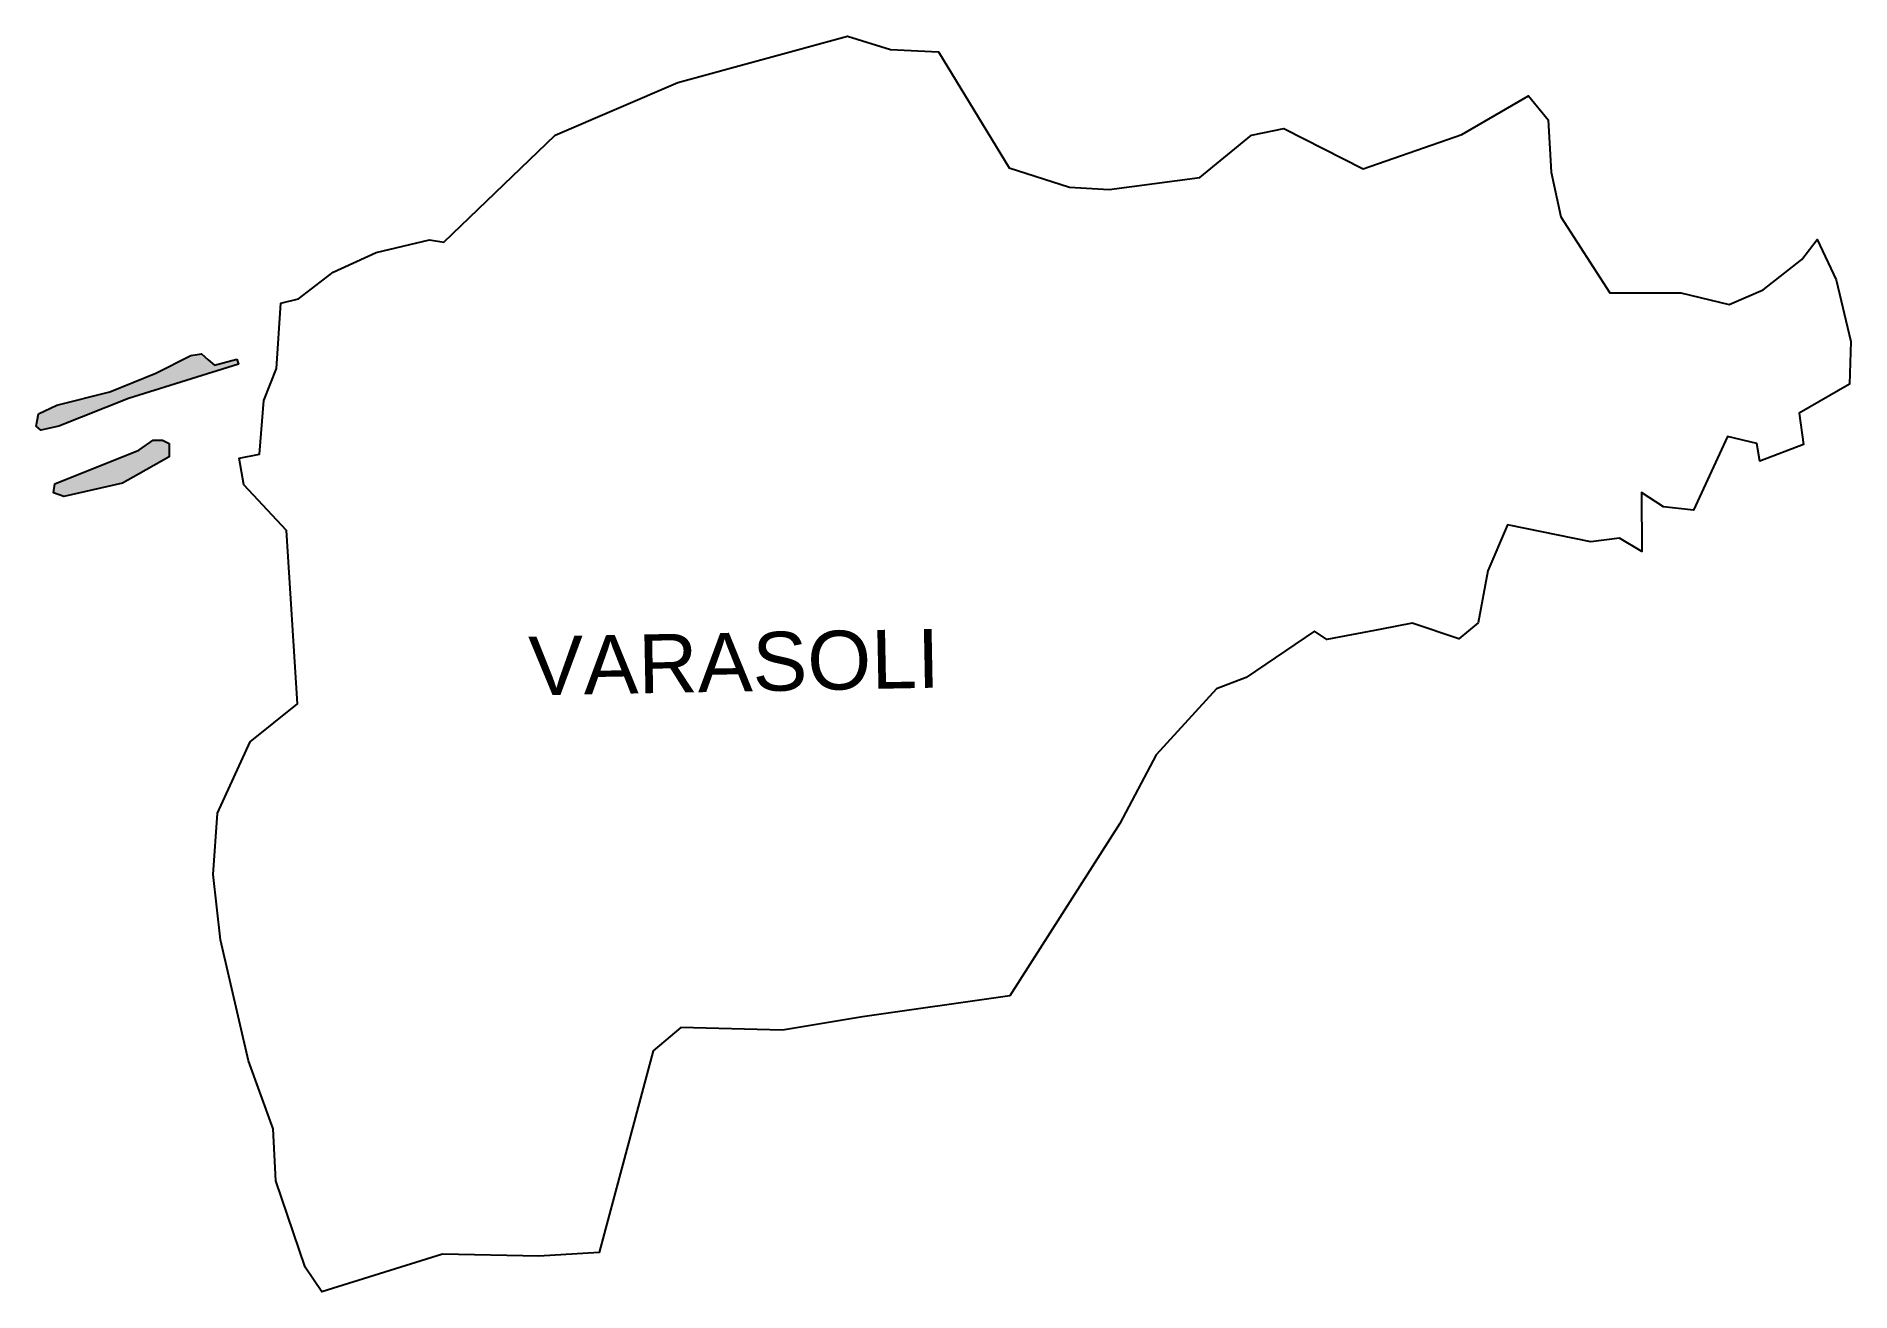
# Model space of a CAD drawing. Header units: metres. Extents: x 274321 to 277673, y 2063816 to 2066136.
import ezdxf

# ---------------------------------------------------------------- set-up
doc = ezdxf.new("R2010")
doc.units = ezdxf.units.M
doc.header["$MEASUREMENT"] = 0
for name, color, linetype in [('BREAKWATER', 6, 'Continuous'), ('village', 3, 'Continuous'), ('VILLAGE NAME', 250, 'Continuous')]:
    doc.layers.add(name, color=color, linetype=linetype)
doc.styles.get("Standard").update_dxf_attribs({"font": 'arial.ttf'})
pattern_1 = [(60, (0, 0), (-3.0479999988, -7e-10), [2.794, -0.254]), (180, (0, 0), (1.524, -2.6396454294), [2.794, -0.254]), (300, (0, 0), (3.0479999988, -7e-10), [2.794, -0.254]), (60, (0.254, 0), (-3.0479999988, -7e-10), [0.508, -2.54]), (300, (0.254, 0), (3.0479999988, -7e-10), [0.508, -2.54]), (60, (-0.127, 0.22), (-3.0479999988, -7e-10), [0.508, -2.54]), (180, (-0.127, 0.22), (1.524, -2.6396454294), [0.508, -2.54]), (300, (-0.127, -0.22), (3.0479999988, -7e-10), [0.508, -2.54]), (180, (-0.127, -0.22), (1.524, -2.6396454294), [0.508, -2.54]), (60, (-1.016, 0), (-3.0479999988, -7e-10), [0.508, -2.54]), (300, (-1.016, 0), (3.0479999988, -7e-10), [0.508, -2.54]), (60, (0.508, -0.88), (-3.0479999988, -7e-10), [0.508, -2.54]), (180, (0.508, -0.88), (1.524, -2.6396454294), [0.508, -2.54]), (300, (0.508, 0.88), (3.0479999988, -7e-10), [0.508, -2.54]), (180, (0.508, 0.88), (1.524, -2.6396454294), [0.508, -2.54]), (0, (0.508, 0.44), (-1.524, 2.6396454294), [1.778, -1.27]), (0, (0.508, -0.44), (-1.524, 2.6396454294), [1.778, -1.27]), (120, (0.127, 0.66), (-3.0479999988, 7e-10), [1.778, -1.27]), (120, (-0.635, 0.22), (-3.0479999988, 7e-10), [1.778, -1.27]), (240, (-0.635, -0.22), (1.5239999988, -2.63964543), [1.778, -1.27]), (240, (0.127, -0.66), (1.5239999988, -2.63964543), [1.778, -1.27])]

msp = doc.modelspace()

# ---------------------------------------------------------------- hatches: boundary and pattern name
at = {"layer": 'BREAKWATER'}
h = msp.add_hatch(dxfattribs=at)
h.set_pattern_fill('ESCHER', color=256, scale=0.1)
h.set_pattern_definition(pattern_1)
h.paths.add_polyline_path([(274691.6, 2065539.4), (274694.6, 2065530.4), (274491.8, 2065466.7), (274363.2, 2065415.5), (274329.5, 2065408.3), (274321.3, 2065415.8), (274325.4, 2065438.5), (274359.4, 2065454.6), (274457.1, 2065479.4), (274541.9, 2065513.7), (274606.8, 2065546), (274626.4, 2065549.1), (274639.1, 2065538.1), (274650.3, 2065528.4)])
h = msp.add_hatch(dxfattribs=at)
h.set_pattern_fill('ESCHER', color=256, scale=0.1)
h.set_pattern_definition(pattern_1)
h.paths.add_polyline_path([(274567, 2065383.9), (274566.6, 2065358.8), (274510.2, 2065327.2), (274480.5, 2065310.5), (274372.4, 2065285.6), (274353.2, 2065292.5), (274355.6, 2065308.9), (274510.5, 2065371.4), (274537.3, 2065389.6), (274554.6, 2065390)])

# ---------------------------------------------------------------- linework, layer by layer
at = {"layer": 'BREAKWATER', "flags": 128}
msp.add_lwpolyline([(274691.6, 2065539.4), (274694.6, 2065530.4), (274491.8, 2065466.7), (274363.2, 2065415.5), (274329.5, 2065408.3), (274321.3, 2065415.8), (274325.4, 2065438.5), (274359.4, 2065454.6), (274457.1, 2065479.4), (274541.9, 2065513.7), (274606.8, 2065546), (274626.4, 2065549.1), (274639.1, 2065538.1), (274650.3, 2065528.4), (274691.6, 2065539.4)], dxfattribs=at)
msp.add_lwpolyline([(274567, 2065383.9), (274566.6, 2065358.8), (274510.2, 2065327.2), (274480.5, 2065310.5), (274372.4, 2065285.6), (274353.2, 2065292.5), (274355.6, 2065308.9), (274510.5, 2065371.4), (274537.3, 2065389.6), (274554.6, 2065390)], close=True, dxfattribs=at)
at = {"layer": 'village', "color": 3, "true_color": 0x00ff00}
msp.add_polyline3d([(274656.1, 2064700.2, 0), (274716.3, 2064832.3, 0), (274803.8, 2064902.4, 0), (274783.5, 2065223.1, 0), (274705, 2065307.5, 0), (274696.1, 2065356.8, 0), (274733.6, 2065363.9, 0), (274741.5, 2065463.3, 0), (274765.2, 2065522, 0), (274773.2, 2065642.7, 0), (274805.6, 2065651, 0), (274870.1, 2065700.1, 0), (274949.1, 2065736.5, 0), (275047.7, 2065759.8, 0), (275074.3, 2065755.5, 0), (275279.7, 2065953.7, 0), (275506.4, 2066050.9, 0), (275819.8, 2066136.3, 0), (275899.2, 2066111.8, 0), (275988.1, 2066107.5, 0), (276118.7, 2065892.9, 0), (276230.1, 2065857.7, 0), (276303.3, 2065852.8, 0), (276471, 2065875.1, 0), (276566.4, 2065953.8, 0), (276625.9, 2065965.7, 0), (276772.9, 2065891.3, 0), (276954.8, 2065954.7, 0), (277078.2, 2066026.1, 0), (277114.5, 2065981.9, 0), (277119.8, 2065885.1, 0), (277138.1, 2065802.6, 0), (277228.5, 2065662.3, 0), (277359.4, 2065662.1, 0), (277448.7, 2065640.5, 0), (277511.7, 2065667.4, 0), (277583.3, 2065723.7, 0), (277611.8, 2065760.5, 0), (277646.5, 2065686.4, 0), (277673.5, 2065572.2, 0), (277671.4, 2065493.5, 0), (277578.1, 2065439.6, 0), (277586.4, 2065381.6, 0), (277505.6, 2065350.9, 0), (277499.8, 2065383.6, 0), (277445.8, 2065396.7, 0), (277383.2, 2065260.3, 0), (277327.4, 2065266.5, 0), (277286.8, 2065293, 0), (277287.6, 2065183.9, 0), (277246.3, 2065208.5, 0), (277193.5, 2065202, 0), (277039.7, 2065233.5, 0), (277003, 2065148.2, 0), (276984.9, 2065052.2, 0), (276949.5, 2065022.6, 0), (276863.5, 2065051.8, 0), (276806.4, 2065040.8, 0), (276705.4, 2065021.2, 0), (276682.7, 2065036.9, 0), (276556.7, 2064951.4, 0), (276501.8, 2064930.3, 0), (276390.6, 2064808.4, 0), (276323.2, 2064681.1, 0), (276119.7, 2064362.8, 0), (275847.5, 2064324, 0), (275699.8, 2064299.5, 0), (275512.3, 2064304, 0), (275460.8, 2064261.2, 0), (275407.7, 2064060.9, 0), (275361.5, 2063888.6, 0), (275249.5, 2063881.5, 0), (275071.7, 2063885.5, 0), (274849, 2063816, 0), (274817.9, 2063861.3, 0), (274763.8, 2064020.8, 0), (274758.8, 2064117.1, 0), (274713.1, 2064242.9, 0), (274661.5, 2064466.5, 0), (274648, 2064587.1, 0)], close=True, dxfattribs=at)

# ---------------------------------------------------------------- texts
at = {"layer": 'VILLAGE NAME', "insert": (275229.7, 2065026.6), "char_height": 108.748, "attachment_point": 1, "rotation": 1.1028}
msp.add_mtext_dynamic_manual_height_columns('{\\fArial|b0|i0|c0|p34;VARASOLI}', width=726.929, gutter_width=543.7, heights=[0], dxfattribs=at)

doc.saveas('drawing.dxf')
